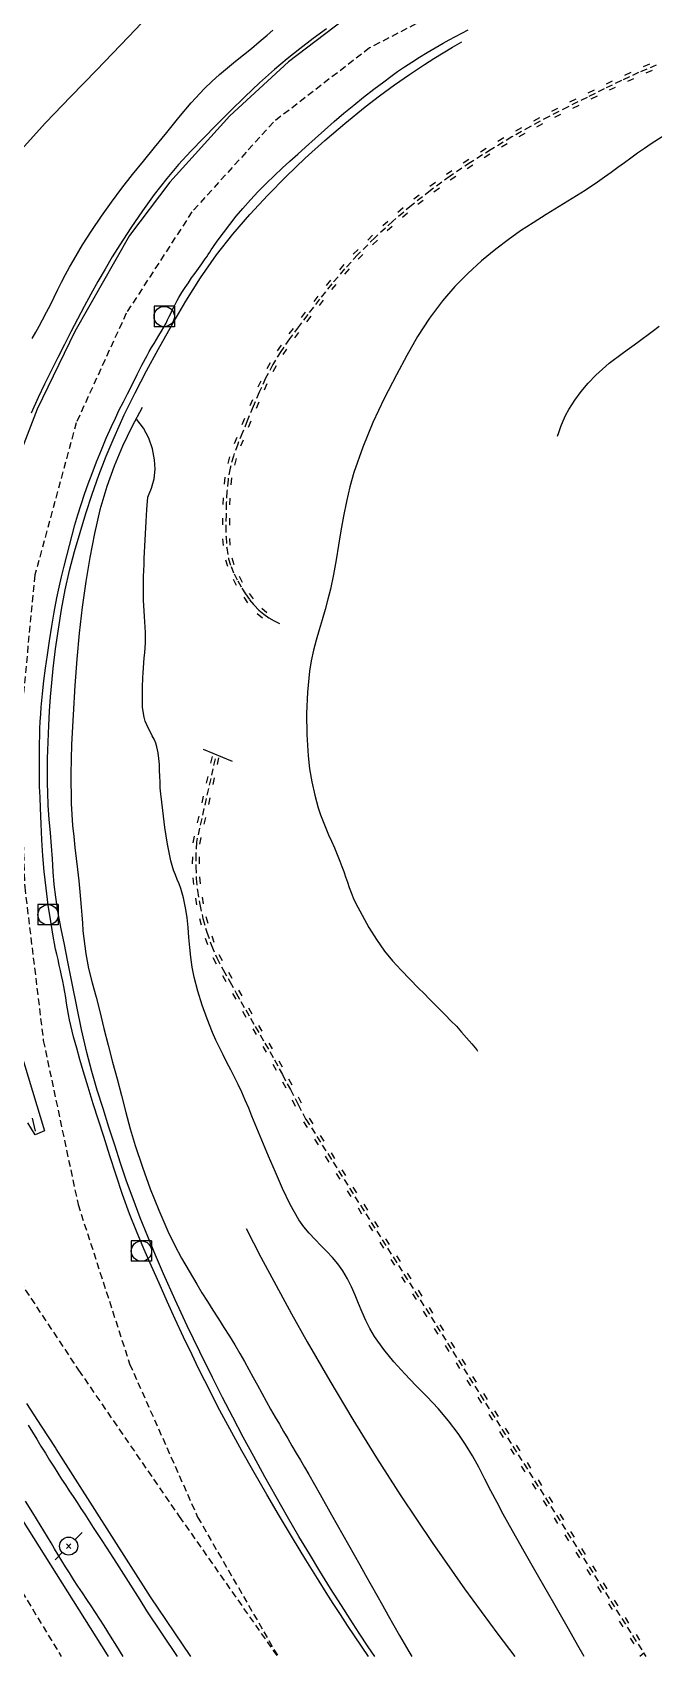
# Model space of a CAD drawing. Header units: millimetres. Extents: x 164000 to 165000, y 151998 to 153000.
# Drawn here: x 164866.7 to 164912.5, y 152000 to 152119.6 of the extents above; entities that cross this region are included whole.
import ezdxf

# ---------------------------------------------------------------- set-up
doc = ezdxf.new("R2010")
doc.units = ezdxf.units.MM
doc.linetypes.add('DASHED', pattern=[0.75, 0.5, -0.25])
doc.layers.get('0').update_dxf_attribs({"linetype": 'CONTINUOUS'})
for name, color, linetype in [('W0001', 6, 'DASHED'), ('W0008', 7, 'CONTINUOUS'), ('W0010', 4, 'CONTINUOUS'), ('W0120', 7, 'CONTINUOUS'), ('W0211', 2, 'CONTINUOUS'), ('W0214', 2, 'CONTINUOUS'), ('W0220', 5, 'DASHED'), ('W0300', 7, 'CONTINUOUS'), ('W0420', 7, 'CONTINUOUS'), ('W0473', 7, 'CONTINUOUS')]:
    doc.layers.add(name, color=color, linetype=linetype)

# ---------------------------------------------------------------- blocks, each defined once
blk = doc.blocks.new('T420')
for p, q in [((0.75, 0.75), (-0.75, 0.75)), ((-0.75, 0.75), (-0.75, -0.75)), ((0.75, 0.75), (0.75, -0.75)), ((0.75, -0.75), (-0.75, -0.75))]:
    blk.add_line(p, q)
blk.add_ellipse((0, 0), major_axis=(-0.53, 0.53), ratio=1, start_param=3.926991, end_param=10.210176)
blk = doc.blocks.new('T473')
for p, q in [((-0.166667, 0.166667), (0.166667, -0.166667)), ((-0.166667, -0.166667), (0.166667, 0.166667)), ((0.500001, 0.500001), (1.000002, 1.000002)), ((-1.000002, -1.000002), (-0.500001, -0.500001))]:
    blk.add_line(p, q)
blk.add_ellipse((0, 0), major_axis=(0.471405, 0.471405), ratio=1, start_param=5.4977871438, end_param=11.780972451)
blk = doc.blocks.new('t220o')
at = {"color": 0, "linetype": 'Continuous'}
for p, q in [((-0.25, 0.25), (0.25, 0.25)), ((-0.25, -0.25), (0.25, -0.25))]:
    blk.add_line(p, q, dxfattribs=at)

msp = doc.modelspace()

# ---------------------------------------------------------------- linework, layer by layer
at = {"layer": 'W0001'}
for points in [[(164798.4, 152171), (164801.84, 152159.92), (164805.55, 152148.93), (164809.52, 152138.03), (164813.76, 152127.23), (164818.79, 152115.33), (164824.15, 152103.56), (164829.74, 152091.91), (164835.5, 152080.35), (164840.36, 152070.9), (164845.36, 152061.52), (164850.54, 152052.25), (164855.94, 152043.09), (164862.9, 152032), (164870.14, 152021.08), (164877.56, 152010.3), (164884.79, 152000)], [(164913.84, 152127.65), (164902.31, 152124), (164891.58, 152118.44), (164884.49, 152112.97), (164878.49, 152106.36), (164873.65, 152098.9), (164869.97, 152090.84), (164866.92, 152079.63), (164865.8, 152068.11), (164866.17, 152056.65), (164867.54, 152045.36), (164870.1, 152033.29), (164873.9, 152021.55), (164878.91, 152010.27), (164884.84, 152000)], [(164802.97, 152123.08), (164825.84, 152074.82), (164846.93, 152036.22), (164868.86, 152000)]]:
    msp.add_lwpolyline(points, dxfattribs=at)
at = {"layer": 'W0008'}
for points in [[(164919.32, 152131.86), (164911.96, 152130.45), (164905.73, 152128.64), (164899.89, 152126.4), (164895.03, 152123.97), (164890.3, 152120.97), (164885.61, 152117.4), (164881.29, 152113.43), (164876.87, 152108.54), (164873.9, 152104.62), (164869.87, 152097.55), (164867.09, 152091.83), (164865.36, 152087.37), (164863.92, 152082.51), (164862.84, 152077.04), (164862.34, 152072.62), (164861.97, 152066.47), (164862.15, 152060.69), (164863.18, 152054.68), (164864.41, 152049.32), (164867.63, 152038.71), (164866.95, 152038.4), (164866.41, 152039.29)], [(164889.96, 152002.28), (164889.43, 152003.09), (164888.9, 152003.91), (164888.37, 152004.72), (164887.86, 152005.54), (164886.87, 152007.13), (164885.9, 152008.73), (164884.94, 152010.33), (164884, 152011.94), (164883.08, 152013.54), (164882.17, 152015.14), (164881.28, 152016.76), (164880.41, 152018.39), (164879.92, 152019.34), (164879.44, 152020.29), (164878.96, 152021.25), (164878.5, 152022.22), (164877.87, 152023.52), (164877.26, 152024.84), (164876.66, 152026.15), (164876.07, 152027.48), (164875.5, 152028.75), (164874.94, 152030.02), (164874.4, 152031.31), (164873.88, 152032.6), (164873.37, 152034.01), (164872.9, 152035.44), (164872.45, 152036.86), (164871.99, 152038.29), (164871.61, 152039.5), (164871.22, 152040.7), (164870.85, 152041.91), (164870.48, 152043.12), (164870.24, 152043.95), (164870, 152044.79), (164869.77, 152045.62), (164869.57, 152046.47), (164869.48, 152046.87), (164869.4, 152047.28), (164869.33, 152047.69), (164869.26, 152048.1), (164869.19, 152048.51), (164869.12, 152048.91), (164869.05, 152049.32), (164868.97, 152049.73), (164868.89, 152050.13), (164868.81, 152050.52), (164868.72, 152050.91), (164868.63, 152051.31), (164868.54, 152051.7), (164868.45, 152052.09), (164868.37, 152052.49), (164868.3, 152052.89), (164868.09, 152054.11), (164867.9, 152055.33), (164867.74, 152056.56), (164867.6, 152057.8), (164867.5, 152058.96), (164867.43, 152060.13), (164867.38, 152061.3), (164867.33, 152062.46), (164867.3, 152063.26), (164867.27, 152064.05), (164867.25, 152064.85), (164867.25, 152065.65), (164867.25, 152066.18), (164867.26, 152066.71), (164867.26, 152067.24), (164867.28, 152067.78), (164867.29, 152068.31), (164867.32, 152068.84), (164867.35, 152069.38), (164867.38, 152069.91), (164867.47, 152070.87), (164867.58, 152071.83), (164867.71, 152072.78), (164867.84, 152073.74), (164868, 152074.79), (164868.16, 152075.85), (164868.34, 152076.9), (164868.54, 152077.95), (164868.71, 152078.73), (164868.89, 152079.5), (164869.08, 152080.28), (164869.27, 152081.05), (164869.46, 152081.81), (164869.66, 152082.56), (164869.86, 152083.32), (164870.08, 152084.07), (164870.32, 152084.83), (164870.58, 152085.59), (164870.85, 152086.34), (164871.13, 152087.09), (164871.47, 152087.97), (164871.82, 152088.84), (164872.18, 152089.71), (164872.56, 152090.57), (164872.85, 152091.18), (164873.14, 152091.78), (164873.45, 152092.37), (164873.75, 152092.97), (164874.1, 152093.68), (164874.45, 152094.38), (164874.81, 152095.08), (164875.18, 152095.78), (164875.35, 152096.08), (164875.52, 152096.38), (164875.7, 152096.68), (164875.88, 152096.98), (164876.06, 152097.27), (164876.24, 152097.57), (164876.41, 152097.87), (164876.58, 152098.18), (164876.7, 152098.41), (164876.82, 152098.65), (164876.93, 152098.89), (164877.04, 152099.13), (164877.16, 152099.36), (164877.27, 152099.6), (164877.39, 152099.84), (164877.52, 152100.07), (164877.75, 152100.43), (164877.98, 152100.79), (164878.23, 152101.15), (164878.47, 152101.5), (164878.72, 152101.85), (164878.97, 152102.2), (164879.22, 152102.55), (164879.47, 152102.9), (164879.58, 152103.06), (164879.69, 152103.23), (164879.8, 152103.4), (164879.91, 152103.56), (164880.02, 152103.73), (164880.13, 152103.89), (164880.24, 152104.06), (164880.36, 152104.22), (164880.81, 152104.83), (164881.28, 152105.44), (164881.75, 152106.04), (164882.25, 152106.62), (164882.8, 152107.25), (164883.38, 152107.86), (164883.97, 152108.46), (164884.57, 152109.05), (164885.13, 152109.58), (164885.7, 152110.1), (164886.28, 152110.61), (164886.86, 152111.13), (164887.56, 152111.76), (164888.26, 152112.39), (164888.97, 152113.02), (164889.69, 152113.63), (164890.41, 152114.23), (164891.14, 152114.82), (164891.88, 152115.39), (164892.63, 152115.95), (164893.14, 152116.32), (164893.64, 152116.69), (164894.16, 152117.04), (164894.68, 152117.38), (164895.25, 152117.75), (164895.83, 152118.1), (164896.41, 152118.45), (164897, 152118.79), (164897.45, 152119.04), (164897.91, 152119.28), (164898.37, 152119.52), (164898.84, 152119.76)], [(164872.35, 152000), (164872.26, 152000.12), (164860.56, 152018.68)], [(164866.31, 152018.63), (164867.38, 152016.96), (164868.46, 152015.31)], [(164868.46, 152015.28), (164875.42, 152004.39), (164878.38, 152000)], [(164891.5, 152000), (164889.96, 152002.28)]]:
    msp.add_lwpolyline(points, dxfattribs=at)
at = {"layer": 'W0010'}
for points in [[(164888.4, 152119.84), (164887.42, 152119.12), (164886.45, 152118.38), (164885.5, 152117.63), (164884.57, 152116.84), (164883.46, 152115.86), (164882.38, 152114.84), (164881.32, 152113.8), (164880.28, 152112.74), (164879.34, 152111.79), (164878.41, 152110.83), (164877.5, 152109.85), (164876.63, 152108.83), (164875.71, 152107.65), (164874.84, 152106.44), (164874, 152105.2), (164873.18, 152103.95), (164872.62, 152103.06), (164872.09, 152102.15), (164871.56, 152101.23), (164871.05, 152100.31), (164870.55, 152099.39), (164870.06, 152098.47), (164869.58, 152097.54), (164869.11, 152096.61), (164868.61, 152095.64), (164868.11, 152094.67), (164867.63, 152093.69), (164867.17, 152092.7), (164866.65, 152091.54)], [(164891.96, 152000), (164891.47, 152000.72), (164890.81, 152001.73), (164890.15, 152002.75), (164889.5, 152003.76), (164888.71, 152005.02), (164887.92, 152006.29), (164887.14, 152007.56), (164886.37, 152008.84), (164885.52, 152010.29), (164884.69, 152011.76), (164883.87, 152013.24), (164883.05, 152014.72), (164882.27, 152016.16), (164881.5, 152017.62), (164880.75, 152019.08), (164880.01, 152020.54), (164879.07, 152022.44), (164878.15, 152024.34), (164877.26, 152026.25), (164876.39, 152028.18), (164875.8, 152029.55), (164875.23, 152030.93), (164874.68, 152032.31), (164874.15, 152033.71), (164873.68, 152035.01), (164873.23, 152036.33), (164872.8, 152037.65), (164872.37, 152038.97), (164871.94, 152040.34), (164871.52, 152041.71), (164871.12, 152043.08), (164870.75, 152044.47), (164870.35, 152046.16), (164870, 152047.86), (164869.66, 152049.56), (164869.32, 152051.27), (164869.09, 152052.42), (164868.86, 152053.58), (164868.64, 152054.74), (164868.46, 152055.91), (164868.35, 152056.84), (164868.27, 152057.78), (164868.21, 152058.72), (164868.14, 152059.66), (164868.06, 152060.65), (164867.98, 152061.65), (164867.91, 152062.65), (164867.87, 152063.65), (164867.86, 152064.26), (164867.85, 152064.88), (164867.85, 152065.49), (164867.86, 152066.11), (164867.88, 152066.72), (164867.9, 152067.33), (164867.92, 152067.95), (164867.95, 152068.56), (164868, 152069.61), (164868.07, 152070.65), (164868.16, 152071.7), (164868.27, 152072.74), (164868.45, 152074.2), (164868.65, 152075.65), (164868.88, 152077.1), (164869.16, 152078.54), (164869.48, 152079.96), (164869.85, 152081.36), (164870.25, 152082.76), (164870.67, 152084.15), (164871.14, 152085.57), (164871.64, 152086.98), (164872.17, 152088.38), (164872.75, 152089.76), (164873.5, 152091.41), (164874.3, 152093.04), (164875.14, 152094.65), (164876.01, 152096.24), (164877.02, 152098.02), (164878.04, 152099.78), (164879.13, 152101.52), (164880.3, 152103.2), (164881.5, 152104.72), (164882.76, 152106.18), (164884.08, 152107.59), (164885.43, 152108.97), (164886.83, 152110.31), (164888.27, 152111.61), (164889.75, 152112.87), (164891.26, 152114.09), (164892.32, 152114.91), (164893.41, 152115.71), (164894.51, 152116.47), (164895.63, 152117.22), (164896.3, 152117.66), (164896.99, 152118.08), (164897.68, 152118.5), (164898.38, 152118.89)], [(164866.73, 152039.64), (164866.95, 152038.67)], [(164866.43, 152017.03), (164866.74, 152016.52), (164867.06, 152016), (164867.37, 152015.48), (164867.69, 152014.96), (164868, 152014.45), (164868.33, 152013.93), (164868.6, 152013.5), (164868.89, 152013.07), (164869.17, 152012.64), (164869.45, 152012.2), (164869.74, 152011.77), (164870.03, 152011.34), (164870.31, 152010.91), (164870.59, 152010.48), (164871.22, 152009.51), (164871.85, 152008.54), (164872.48, 152007.57), (164873.1, 152006.6), (164873.62, 152005.79), (164874.13, 152004.98), (164874.64, 152004.17), (164875.15, 152003.36)], [(164873.42, 152000), (164872.96, 152000.75), (164872.5, 152001.5), (164872.02, 152002.25), (164871.71, 152002.75), (164871.39, 152003.24), (164871.06, 152003.72), (164870.74, 152004.21), (164870.42, 152004.7), (164870.09, 152005.18), (164869.77, 152005.67), (164869.46, 152006.17), (164869.18, 152006.6), (164868.91, 152007.04), (164868.64, 152007.49), (164868.37, 152007.93), (164868.11, 152008.37), (164867.84, 152008.82), (164867.57, 152009.26), (164867.3, 152009.7), (164866.77, 152010.57), (164866.23, 152011.44)], [(164875.15, 152003.36), (164877.41, 152000)]]:
    msp.add_lwpolyline(points, dxfattribs=at)
at = {"layer": 'W0120'}
msp.add_lwpolyline([(164881.49, 152065.89), (164879.33, 152066.78)], dxfattribs=at)
at = {"layer": 'W0211'}
for points in [[(164866.73, 152097.04), (164866.99, 152097.5), (164867.24, 152097.96), (164867.49, 152098.42), (164867.78, 152098.97), (164868.06, 152099.53), (164868.34, 152100.09), (164868.61, 152100.64), (164868.89, 152101.2), (164869.18, 152101.75), (164869.47, 152102.3), (164869.78, 152102.84), (164870.44, 152103.93), (164871.12, 152105), (164871.83, 152106.05), (164872.56, 152107.08), (164873.33, 152108.11), (164874.12, 152109.11), (164874.93, 152110.11), (164875.74, 152111.1), (164876.64, 152112.2), (164877.52, 152113.31), (164878.44, 152114.4), (164879.41, 152115.44), (164879.96, 152115.97), (164880.52, 152116.48), (164881.1, 152116.97), (164881.69, 152117.45), (164882.28, 152117.93), (164882.87, 152118.4), (164883.45, 152118.89), (164884.03, 152119.38), (164884.44, 152119.75)], [(164905.42, 152089.85), (164905.52, 152090.13), (164905.67, 152090.56), (164905.85, 152090.99), (164906.04, 152091.41), (164906.25, 152091.81), (164906.69, 152092.5), (164907.17, 152093.15), (164907.69, 152093.76), (164908.25, 152094.35), (164909.23, 152095.22), (164910.28, 152096.02), (164911.35, 152096.78), (164912.4, 152097.56), (164912.9, 152097.94)], [(164874.83, 152091.95), (164874.06, 152090.55), (164873.37, 152089.11), (164872.75, 152087.65), (164872.21, 152086.15), (164871.7, 152084.43), (164871.3, 152082.68), (164870.97, 152080.92), (164870.67, 152079.16), (164870.4, 152077.25), (164870.18, 152075.34), (164870.01, 152073.42), (164869.86, 152071.5), (164869.73, 152069.33), (164869.62, 152067.16), (164869.57, 152064.99), (164869.59, 152062.81), (164869.63, 152062), (164869.7, 152061.18), (164869.78, 152060.37), (164869.87, 152059.56), (164869.97, 152058.75), (164870.06, 152057.94), (164870.16, 152057.12), (164870.24, 152056.31), (164870.29, 152055.74), (164870.34, 152055.17), (164870.38, 152054.59), (164870.42, 152054.02), (164870.46, 152053.44), (164870.52, 152052.87), (164870.59, 152052.3), (164870.67, 152051.73), (164870.88, 152050.66), (164871.14, 152049.6), (164871.43, 152048.54), (164871.7, 152047.49), (164872.01, 152046.25), (164872.32, 152045.01), (164872.64, 152043.77), (164872.97, 152042.53), (164873.29, 152041.3), (164873.61, 152040.06), (164873.94, 152038.84), (164874.31, 152037.62), (164874.85, 152036.02), (164875.42, 152034.43), (164876.04, 152032.86), (164876.72, 152031.31), (164877.2, 152030.31), (164877.73, 152029.34), (164878.29, 152028.38), (164878.85, 152027.42), (164879.23, 152026.77), (164879.63, 152026.13), (164880.03, 152025.49), (164880.44, 152024.86), (164880.84, 152024.22), (164881.25, 152023.59), (164881.64, 152022.94), (164882.03, 152022.3), (164882.36, 152021.72), (164882.69, 152021.14), (164883.01, 152020.55), (164883.33, 152019.97), (164883.65, 152019.38), (164883.97, 152018.8), (164884.29, 152018.21), (164884.62, 152017.63), (164884.93, 152017.1), (164885.23, 152016.57), (164885.55, 152016.04), (164885.86, 152015.51), (164886.17, 152014.98), (164886.48, 152014.45), (164886.79, 152013.93), (164887.1, 152013.39), (164887.94, 152011.92), (164888.78, 152010.44), (164889.61, 152008.97), (164890.45, 152007.49), (164890.86, 152006.75), (164891.28, 152006), (164891.7, 152005.26), (164892.12, 152004.52), (164892.53, 152003.78), (164892.95, 152003.03), (164893.37, 152002.29), (164893.79, 152001.55), (164894.47, 152000.36), (164894.68, 152000)]]:
    msp.add_lwpolyline(points, dxfattribs=at)
at = {"layer": 'W0214'}
for points in [[(164876.19, 152121.75), (164873.82, 152119.26), (164871.46, 152116.79), (164869.57, 152114.87), (164867.7, 152112.93), (164865.9, 152110.93)], [(164913.87, 152112.35), (164912.32, 152111.37), (164911.82, 152111.03), (164911.32, 152110.69), (164910.83, 152110.33), (164910.35, 152109.98), (164909.86, 152109.62), (164909.37, 152109.26), (164908.88, 152108.91), (164908.38, 152108.56), (164907.45, 152107.94), (164906.5, 152107.34), (164905.55, 152106.75), (164904.59, 152106.17), (164903.64, 152105.57), (164902.7, 152104.96), (164901.78, 152104.31), (164900.89, 152103.63), (164899.83, 152102.75), (164898.82, 152101.83), (164897.85, 152100.86), (164896.95, 152099.82), (164895.98, 152098.53), (164895.11, 152097.18), (164894.31, 152095.79), (164893.55, 152094.37), (164892.66, 152092.62), (164891.82, 152090.85), (164891.07, 152089.03), (164890.42, 152087.17), (164890.12, 152086.12), (164889.87, 152085.05), (164889.65, 152083.97), (164889.47, 152082.89), (164889.29, 152081.82), (164889.11, 152080.74), (164888.92, 152079.66), (164888.69, 152078.59), (164888.51, 152077.84), (164888.3, 152077.09), (164888.08, 152076.34), (164887.86, 152075.6), (164887.64, 152074.84), (164887.45, 152074.09), (164887.28, 152073.32), (164887.15, 152072.55), (164887, 152071), (164886.93, 152069.44), (164886.95, 152067.88), (164887.05, 152066.32), (164887.16, 152065.35), (164887.33, 152064.39), (164887.54, 152063.43), (164887.8, 152062.49), (164887.97, 152061.98), (164888.15, 152061.48), (164888.35, 152060.99), (164888.56, 152060.5), (164888.77, 152060.02), (164888.99, 152059.53), (164889.19, 152059.04), (164889.39, 152058.55), (164889.54, 152058.17), (164889.68, 152057.79), (164889.81, 152057.4), (164889.94, 152057.02), (164890.08, 152056.63), (164890.23, 152056.25), (164890.38, 152055.87), (164890.55, 152055.5), (164891.02, 152054.58), (164891.53, 152053.67), (164892.09, 152052.79), (164892.68, 152051.94), (164893.27, 152051.22), (164893.9, 152050.54), (164894.55, 152049.88), (164895.19, 152049.22), (164895.59, 152048.81), (164895.98, 152048.41), (164896.38, 152048.01), (164896.78, 152047.61), (164897.18, 152047.21), (164897.57, 152046.8), (164897.97, 152046.4), (164898.35, 152045.98), (164898.73, 152045.55), (164899.1, 152045.11), (164899.47, 152044.67), (164899.54, 152044.58)], [(164875.23, 152085.36), (164875.51, 152086.02), (164875.7, 152086.7), (164875.77, 152087.41), (164875.74, 152088.12), (164875.59, 152088.92), (164875.32, 152089.7), (164874.93, 152090.43), (164874.44, 152091.09)], [(164907.39, 152000), (164906.92, 152000.82), (164906.23, 152002.04), (164905.14, 152003.94), (164904.05, 152005.84), (164902.96, 152007.74), (164901.88, 152009.65), (164901.42, 152010.49), (164900.97, 152011.35), (164900.52, 152012.21), (164900.08, 152013.07), (164899.62, 152013.93), (164899.15, 152014.78), (164898.65, 152015.61), (164898.11, 152016.42), (164897.39, 152017.36), (164896.62, 152018.26), (164895.82, 152019.12), (164894.99, 152019.96), (164894.17, 152020.81), (164893.37, 152021.69), (164892.62, 152022.6), (164891.93, 152023.56), (164891.59, 152024.14), (164891.29, 152024.74), (164891.02, 152025.36), (164890.77, 152025.98), (164890.52, 152026.6), (164890.25, 152027.21), (164889.95, 152027.82), (164889.61, 152028.39), (164889.25, 152028.9), (164888.85, 152029.37), (164888.42, 152029.83), (164887.99, 152030.27), (164887.56, 152030.71), (164887.13, 152031.16), (164886.73, 152031.64), (164886.37, 152032.14), (164885.72, 152033.27), (164885.16, 152034.45), (164884.65, 152035.65), (164884.13, 152036.84), (164883.88, 152037.42), (164883.63, 152038.01), (164883.39, 152038.6), (164883.15, 152039.2), (164882.91, 152039.79), (164882.67, 152040.38), (164882.42, 152040.97), (164882.16, 152041.56), (164881.9, 152042.11), (164881.63, 152042.66), (164881.35, 152043.2), (164881.07, 152043.74), (164880.78, 152044.29), (164880.51, 152044.84), (164880.25, 152045.39), (164880.01, 152045.95), (164879.61, 152046.95), (164879.25, 152047.96), (164878.93, 152048.99), (164878.66, 152050.03), (164878.51, 152050.75), (164878.41, 152051.48), (164878.33, 152052.21), (164878.27, 152052.94), (164878.21, 152053.67), (164878.13, 152054.4), (164878.02, 152055.13), (164877.88, 152055.85), (164877.78, 152056.2), (164877.67, 152056.55), (164877.54, 152056.88), (164877.41, 152057.22), (164877.27, 152057.55), (164877.14, 152057.89), (164877.03, 152058.23), (164876.93, 152058.58), (164876.68, 152059.8), (164876.49, 152061.04), (164876.34, 152062.28), (164876.2, 152063.51), (164876.16, 152063.95), (164876.14, 152064.38), (164876.13, 152064.81), (164876.11, 152065.24), (164876.09, 152065.67), (164876.06, 152066.11), (164876, 152066.54), (164875.91, 152066.97), (164875.82, 152067.25), (164875.7, 152067.53), (164875.57, 152067.79), (164875.43, 152068.06), (164875.29, 152068.32), (164875.16, 152068.59), (164875.04, 152068.86), (164874.96, 152069.15), (164874.86, 152069.88), (164874.84, 152070.61), (164874.86, 152071.34), (164874.88, 152072.07), (164874.89, 152072.43), (164874.92, 152072.8), (164874.95, 152073.17), (164874.98, 152073.54), (164875.01, 152073.9), (164875.04, 152074.27), (164875.06, 152074.64), (164875.07, 152075.01), (164875.07, 152075.4), (164875.05, 152075.8), (164875.03, 152076.19), (164875, 152076.58), (164874.97, 152076.98), (164874.94, 152077.37), (164874.92, 152077.77), (164874.91, 152078.16), (164874.91, 152078.61), (164874.91, 152079.06), (164874.92, 152079.51), (164874.94, 152079.96), (164874.96, 152080.41), (164874.98, 152080.85), (164875, 152081.3), (164875.02, 152081.75), (164875.06, 152082.65), (164875.11, 152083.56), (164875.17, 152084.46), (164875.23, 152085.36)]]:
    msp.add_lwpolyline(points, dxfattribs=at)
at = {"layer": 'W0220'}
for points in [[(164912.7, 152117.17), (164911.4, 152116.62), (164910.13, 152116.03), (164908.86, 152115.42), (164907.6, 152114.79), (164906.2, 152114.1), (164904.81, 152113.39), (164903.43, 152112.65), (164902.07, 152111.88), (164900.53, 152110.96), (164899.01, 152110), (164897.51, 152109), (164896.06, 152107.94), (164894.66, 152106.84), (164893.3, 152105.68), (164891.98, 152104.48), (164890.72, 152103.22), (164889.74, 152102.16), (164888.8, 152101.06), (164887.9, 152099.94), (164887.02, 152098.8), (164886.34, 152097.91), (164885.68, 152097.01), (164885.04, 152096.09), (164884.46, 152095.13), (164883.92, 152094.12), (164883.44, 152093.08), (164883, 152092.03), (164882.57, 152090.98), (164882.21, 152090.12), (164881.86, 152089.27), (164881.55, 152088.39), (164881.3, 152087.5), (164881.15, 152086.65), (164881.07, 152085.79), (164881.02, 152084.93), (164881, 152084.07), (164880.99, 152083.26), (164881, 152082.45), (164881.05, 152081.64), (164881.19, 152080.83), (164881.37, 152080.26), (164881.6, 152079.71), (164881.87, 152079.19), (164882.16, 152078.67), (164882.44, 152078.23), (164882.74, 152077.81), (164883.07, 152077.4), (164883.43, 152077.03), (164883.78, 152076.74), (164884.15, 152076.48), (164884.54, 152076.25), (164884.94, 152076.06)], [(164880.2, 152066.1), (164878.82, 152059.95), (164878.77, 152059.06), (164878.77, 152058.17), (164878.81, 152057.28), (164878.9, 152056.39), (164879.07, 152055.36), (164879.3, 152054.34), (164879.58, 152053.33), (164879.93, 152052.35), (164880.32, 152051.44), (164880.78, 152050.56), (164881.28, 152049.7), (164881.76, 152048.84), (164882.1, 152048.22), (164882.45, 152047.61), (164882.81, 152047), (164883.16, 152046.38), (164883.52, 152045.77), (164883.87, 152045.16), (164884.22, 152044.55), (164884.57, 152043.93), (164885.16, 152042.84), (164885.74, 152041.74), (164886.32, 152040.64), (164886.89, 152039.53)], [(164880.2, 152066.1), (164880.2, 152066.1)], [(164886.89, 152039.56), (164911.93, 152000)], [(164911.78, 152000.24), (164911.49, 152000)]]:
    msp.add_lwpolyline(points, dxfattribs=at)
at = {"layer": 'W0300'}
msp.add_lwpolyline([(164882.49, 152031.52), (164883.57, 152029.41), (164884.69, 152027.31), (164885.83, 152025.23), (164886.99, 152023.16), (164888.65, 152020.29), (164890.34, 152017.44), (164892.08, 152014.62), (164893.87, 152011.83), (164896.19, 152008.39), (164898.57, 152004.99), (164901.02, 152001.65), (164902.27, 152000)], dxfattribs=at)

# ---------------------------------------------------------------- block references
at = {"layer": 'W0220'}
for p, rotation in [((164912.07, 152116.9), 202.9430766300826), ((164909.34, 152115.65), 205.8722268398008), ((164910.7, 152116.29), 204.7521429257056), ((164906.65, 152114.32), 206.5061514639292), ((164908, 152114.99), 206.3023835898951), ((164905.31, 152113.64), 206.9947212911239), ((164902.67, 152112.22), 209.5986725467819), ((164903.99, 152112.95), 208.0257409599028), ((164900.1, 152110.69), 212.0634412043406), ((164901.38, 152111.47), 210.9382449665349), ((164898.83, 152109.88), 213.7751985700562), ((164897.58, 152109.05), 213.7751985700562), ((164895.18, 152107.25), 218.3412416929245), ((164896.37, 152108.17), 216.0724736537154), ((164894.02, 152106.3), 220.3731939012017), ((164892.9, 152105.31), 222.4872935448434), ((164891.8, 152104.29), 224.6835153007931), ((164890.73, 152103.24), 224.6835153007931), ((164889.71, 152102.13), 229.6618321315642), ((164888.74, 152100.99), 231.3618629017839), ((164887.81, 152099.82), 232.2908016008127), ((164886.89, 152098.63), 232.7439991093775), ((164885.99, 152097.43), 233.5216463177449), ((164885.12, 152096.2), 235.4526995349804), ((164884.35, 152094.92), 242.1309953372849), ((164883.68, 152093.58), 245.2529745916281), ((164883.08, 152092.21), 247.1201756092112), ((164882.5, 152090.82), 247.4187534645035), ((164881.93, 152089.43), 247.6496634323796), ((164881.44, 152088.02), 254.7394432921313), ((164881.14, 152086.55), 264.2964915956999), ((164881.03, 152085.05), 267.2212865974701), ((164881, 152083.56), 269.1505744837708), ((164881.02, 152082.06), 273.8502243433556), ((164881.27, 152080.58), 287.0274863022036), ((164881.86, 152079.21), 297.1693030280078), ((164882.65, 152077.93), 304.8833616643993), ((164883.66, 152076.83), 319.8957269014498), ((164880.16, 152065.97), 257.3913919230224), ((164879.84, 152064.5), 257.3913919230224), ((164879.51, 152063.04), 257.3913919230224), ((164879.18, 152061.58), 257.3913919230224), ((164878.85, 152060.11), 257.3913919230224), ((164878.77, 152058.62), 269.6232380325984), ((164878.82, 152057.12), 276.0163303650701), ((164879.03, 152055.63), 279.3322615155154), ((164879.35, 152054.17), 285.8095622739858), ((164879.79, 152052.74), 289.198950061234), ((164880.37, 152051.35), 297.8068457217972), ((164881.08, 152050.04), 299.7573528582847), ((164881.82, 152048.73), 299.0122294798222), ((164882.56, 152047.42), 300.0153640212295), ((164883.31, 152046.13), 300.2589513497495), ((164884.06, 152044.83), 299.6676063718523), ((164884.79, 152043.52), 298.5396120049792), ((164885.5, 152042.2), 298.0575091058935), ((164886.2, 152040.87), 297.5754070343103), ((164887.06, 152039.29), 302.3349365084322), ((164887.86, 152038.02), 302.3349365084322), ((164888.66, 152036.75), 302.3349365084322), ((164889.46, 152035.49), 302.3349365084322), ((164890.27, 152034.22), 302.3349365084322), ((164891.07, 152032.95), 302.3349365084322), ((164891.87, 152031.69), 302.3349365084322), ((164892.67, 152030.42), 302.3349365084322), ((164893.48, 152029.15), 302.3349365084322), ((164894.28, 152027.88), 302.3349365084322), ((164895.08, 152026.62), 302.3349365084322), ((164895.88, 152025.35), 302.3349365084322), ((164896.68, 152024.08), 302.3349365084322), ((164897.49, 152022.81), 302.3349365084322), ((164898.29, 152021.55), 302.3349365084322), ((164899.09, 152020.28), 302.3349365084322), ((164899.89, 152019.01), 302.3349365084322), ((164900.7, 152017.74), 302.3349365084322), ((164901.5, 152016.48), 302.3349365084322), ((164902.3, 152015.21), 302.3349365084322), ((164903.1, 152013.94), 302.3349365084322), ((164903.91, 152012.67), 302.3349365084322), ((164904.71, 152011.41), 302.3349365084322), ((164905.51, 152010.14), 302.3349365084322), ((164906.31, 152008.87), 302.3349365084322), ((164907.11, 152007.6), 302.3349365084322), ((164907.92, 152006.34), 302.3349365084322), ((164908.72, 152005.07), 302.3349365084322), ((164909.52, 152003.8), 302.3349365084322), ((164910.32, 152002.53), 302.3349365084322), ((164911.13, 152001.27), 302.3349365084322)]:
    msp.add_blockref('t220o', p, dxfattribs=dict(at, rotation=rotation))
at = {"layer": 'W0420'}
for p in [(164876.45, 152098.66), (164867.89, 152054.61), (164874.77, 152029.85)]:
    msp.add_blockref('T420', p, dxfattribs=at)
at = {"layer": 'W0473'}
msp.add_blockref('T473', (164869.41, 152008.13), dxfattribs=at)

doc.saveas('drawing.dxf')
